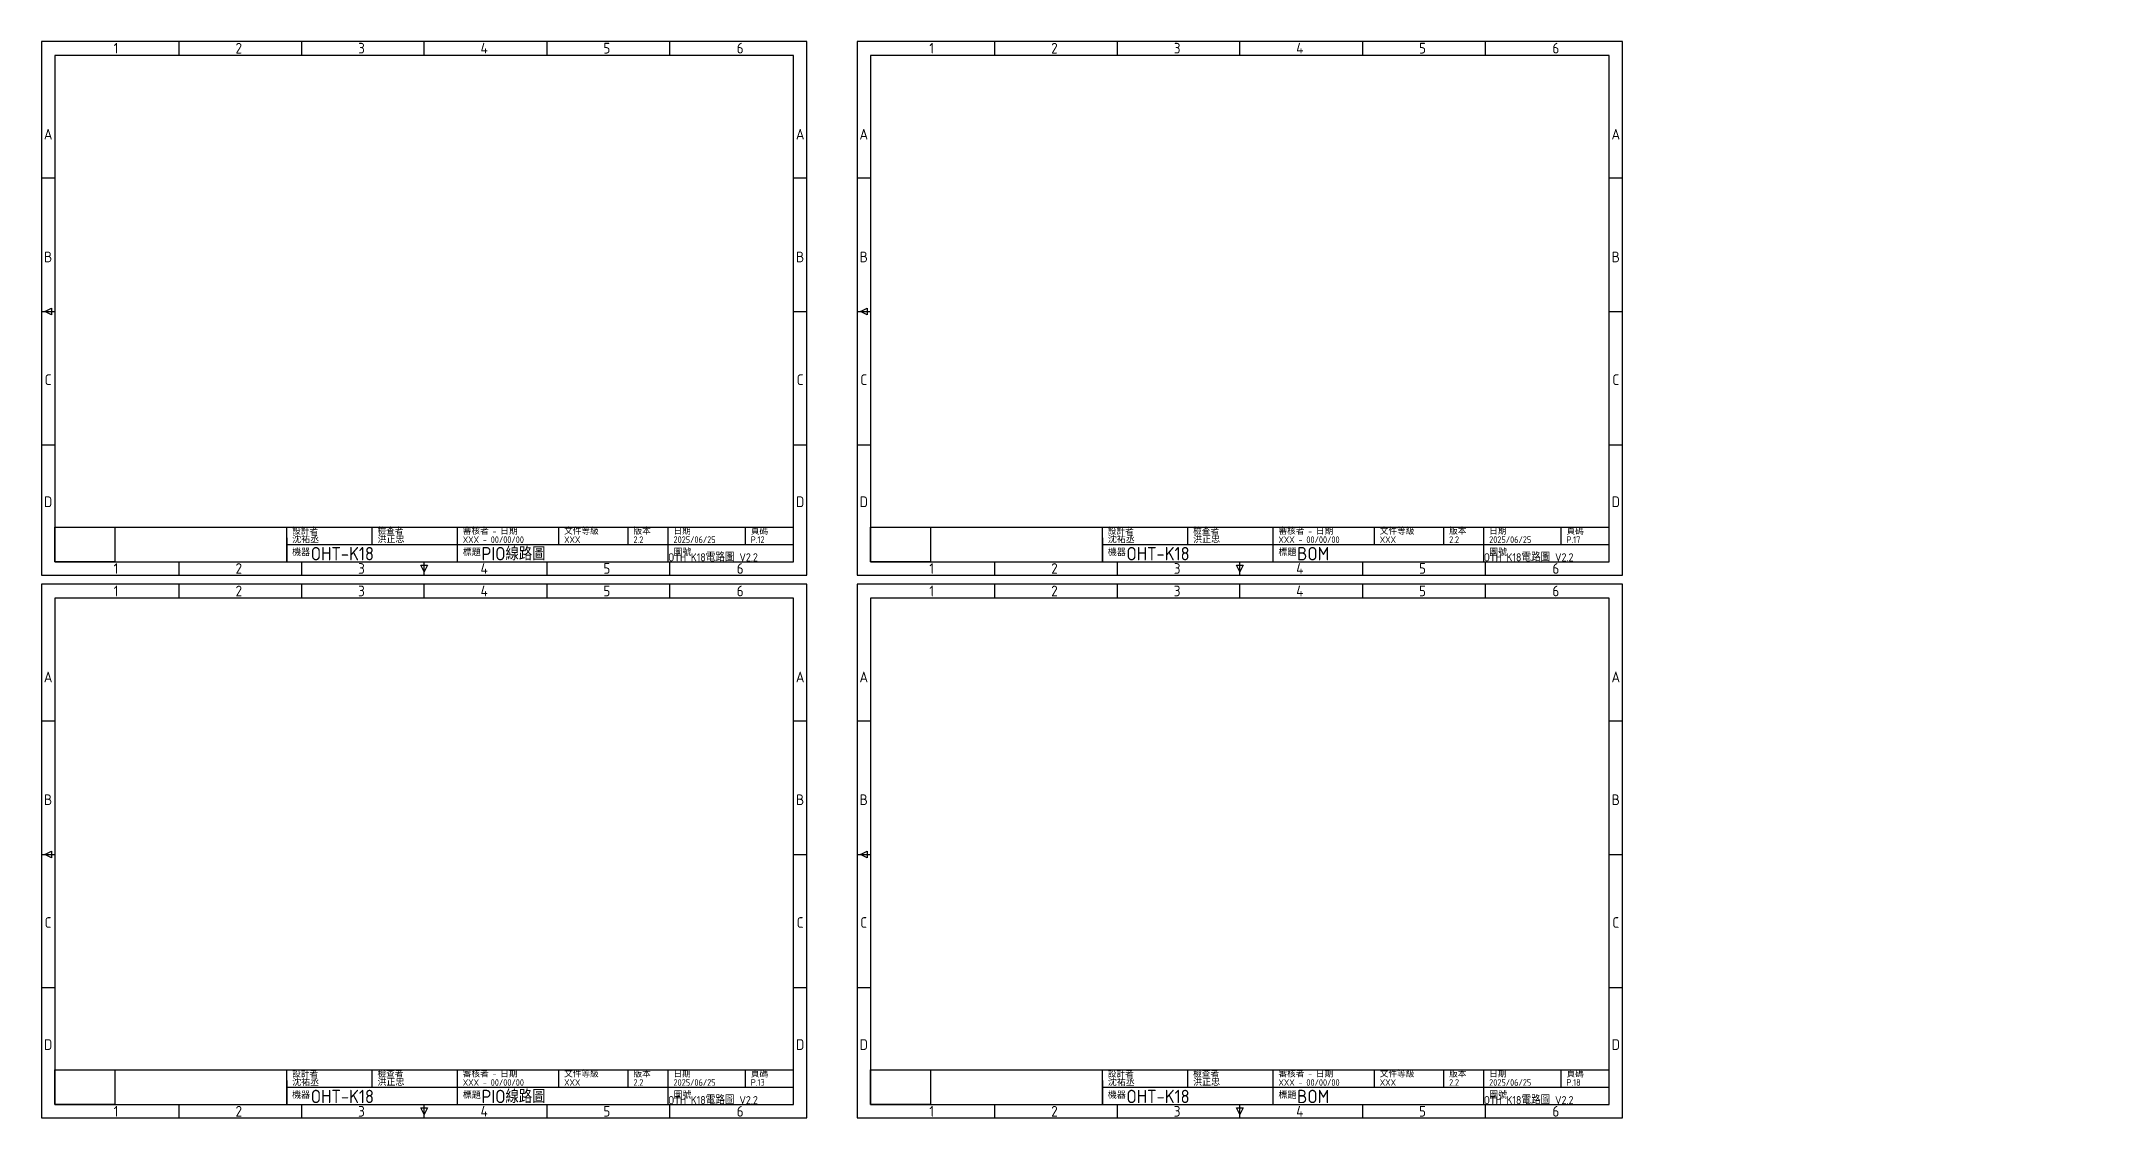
# Model space of a CAD drawing. Header units: millimetres. Extents: x -18 to 2429, y -1164 to 433.
# Drawn here: x 668.5 to 1057, y -365.3 to -162.8 of the extents above; entities that cross this region are included whole.
import ezdxf
from ezdxf.enums import TextEntityAlignment as Align

# ---------------------------------------------------------------- set-up
doc = ezdxf.new("R2010")
doc.units = ezdxf.units.MM
for name, color, linetype in [('商標', 7, 'Continuous'), ('圖框', 7, 'Continuous'), ('文字框', 7, 'Continuous')]:
    doc.layers.add(name, color=color, linetype=linetype)
doc.layers.add('視埠', color=1, linetype='Continuous', plot=False)
doc.styles.add('ISO Proportional', font='isocp.shx', dxfattribs={"bigfont": 'chineset.shx'})
picture_1 = doc.add_image_def('image1.jpg', size_in_pixel=(194, 112))

# ---------------------------------------------------------------- blocks, each defined once
blk = doc.blocks.new('A4橫式')
at = {"layer": '商標'}
for p, q in [((5, 18.25), (92, 18.25)), ((92, 14.25), (92, 5.25))]:
    blk.add_line(p, q, dxfattribs=at)
at = {"layer": '圖框'}
for p, q in [((51.5, 200.25), (51.5, 195.25)), ((97.5, 200.25), (97.5, 195.25)), ((143.5, 195.25), (143.5, 200.25)), ((189.5, 200.25), (189.5, 195.25)), ((235.5, 200.25), (235.5, 195.25)), ((5, 149), (0, 149)), ((287, 149), (282, 149)), ((0, 99), (5, 99)), ((1.25, 99), (3.75, 100.25)), ((3.75, 97.75), (1.25, 99)), ((3.75, 100.25), (3.75, 97.75)), ((282, 99), (287, 99)), ((5, 49), (0, 49)), ((287, 49), (282, 49)), ((51.5, 5.25), (51.5, 0.25)), ((97.5, 5.25), (97.5, 0.25)), ((142.25, 4), (144.75, 4)), ((143.5, 1.5), (142.25, 4)), ((143.5, 0.25), (143.5, 5.25)), ((144.75, 4), (143.5, 1.5)), ((189.5, 5.25), (189.5, 0.25)), ((235.5, 5.25), (235.5, 0.25))]:
    blk.add_line(p, q, dxfattribs=at)
blk.add_lwpolyline([(5, 195), (5, 5.25), (282, 5.25), (282, 195), (5, 195)], dxfattribs=at)
at = {"layer": '文字框', "color": 5}
for p, q in [((92, 18.25), (282, 18.25)), ((92, 5.25), (92, 18.25)), ((124, 11.75), (124, 18.25)), ((156, 11.75), (156, 18.25)), ((194, 11.75), (194, 18.25)), ((220, 11.75), (220, 18.25)), ((235, 11.75), (235, 18.25)), ((264, 11.75), (264, 18.25)), ((92, 11.75), (156, 11.75)), ((156, 5.25), (156, 11.75)), ((156, 11.75), (220, 11.75)), ((220, 11.75), (282, 11.75)), ((235, 5.25), (235, 11.75))]:
    blk.add_line(p, q, dxfattribs=at)
at = {"layer": '視埠'}
blk.add_lwpolyline([(287, 0.25), (287, 200.25), (0, 200.25), (0, 0.25)], close=True, dxfattribs=at)
at = {"layer": '圖框', "style": 'ISO Proportional'}
for s, p in [('1', (28, 197.75)), ('2', (74, 197.75)), ('3', (120, 197.75)), ('4', (166, 197.75)), ('5', (212, 197.75)), ('6', (262, 197.75)), ('A', (2.5, 165.5)), ('A', (284.5, 165.5)), ('B', (2.5, 119.5)), ('B', (284.5, 119.5)), ('C', (2.5, 73.5)), ('C', (284.5, 73.5)), ('D', (2.5, 27.75)), ('D', (284.5, 27.75)), ('1', (28, 2.75)), ('2', (74, 2.75)), ('3', (120, 2.75)), ('4', (166, 2.75)), ('5', (212, 2.75)), ('6', (262, 2.75))]:
    blk.add_text(s, height=4, dxfattribs=at).set_placement(p, align=Align.MIDDLE)
at = {"layer": '文字框', "style": 'ISO Proportional'}
for s, height, p in [('設計者', 2.4, (94, 16.66)), ('檢查者', 2.4, (126, 16.66)), ('審核者 - 日期', 2.4, (158, 16.66)), ('文件等級', 2.4, (196, 16.66)), ('版本', 2.4, (222, 16.66)), ('日期', 2.4, (237, 16.66)), ('頁碼', 2.4, (266, 16.66)), ('機器', 2.5, (94, 8.75)), ('標題', 2.5, (158, 8.75)), ('圖號', 2.5, (237, 8.75))]:
    blk.add_text(s, height=height, dxfattribs=at).set_placement(p, align=Align.MIDDLE_LEFT)
at = {"layer": '文字框', "style": 'ISO Proportional', "flags": 8}
for tag, p in [('DESIGNED_BY', (94, 13.78)), ('CHECKED_BY', (126, 13.78)), ('APPROVED_BY_DATE', (158, 13.78)), ('LEVELS', (196, 13.78)), ('EDITION', (222, 13.78)), ('DATE', (237, 13.78)), ('PAGE', (266, 13.78))]:
    blk.add_attdef(tag, text='', height=2.5, dxfattribs=at).set_placement(p, align=Align.MIDDLE_LEFT)
at = {"layer": '文字框', "color": 6, "style": 'ISO Proportional', "flags": 8}
for tag, height, p in [('MACHINE', 5, (101, 8.55)), ('TITLE', 5, (165, 8.55)), ('DRAWING_NUMBER', 3, (244, 8.55))]:
    blk.add_attdef(tag, text='', height=height, dxfattribs=at).set_placement(p, align=Align.MIDDLE_LEFT)
at = {"layer": '商標'}
image = blk.add_image(picture_1, insert=(5, 5.25), size_in_units=(22.52, 13), dxfattribs=at)
image.dxf.flags = 7

msp = doc.modelspace()

# ---------------------------------------------------------------- block references
at = {"linetype": 'ByBlock'}
ref = msp.add_blockref('A4橫式', (668.54, -262.89, -1334.74), dxfattribs=dict(at, xscale=0.5, yscale=0.5, zscale=0.5))
ref.add_attrib('EDITION', '2.2', dxfattribs={"layer": '文字框', "height": 1.25, "style": 'ISO Proportional'}).set_placement((779.54, -256.12, -1334.74), align=Align.MIDDLE_LEFT)
ref.add_attrib('TITLE', 'PIO線路圖', dxfattribs={"layer": '文字框', "color": 6, "height": 2.5, "style": 'ISO Proportional'}).set_placement((751.04, -258.74, -1334.74), align=Align.MIDDLE_LEFT)
ref.add_attrib('DATE', '2025/06/25', dxfattribs={"layer": '文字框', "height": 1.25, "style": 'ISO Proportional'}).set_placement((787.04, -256.12, -1334.74), align=Align.MIDDLE_LEFT)
ref.add_attrib('APPROVED_BY_DATE', 'XXX - 00/00/00', dxfattribs={"layer": '文字框', "height": 1.25, "style": 'ISO Proportional'}).set_placement((747.54, -256.12, -1334.74), align=Align.MIDDLE_LEFT)
ref.add_attrib('DESIGNED_BY', '沈祐丞', dxfattribs={"layer": '文字框', "height": 1.25, "style": 'ISO Proportional'}).set_placement((715.54, -256.12, -1334.74), align=Align.MIDDLE_LEFT)
ref.add_attrib('CHECKED_BY', '洪正忠', dxfattribs={"layer": '文字框', "height": 1.25, "style": 'ISO Proportional'}).set_placement((731.54, -256.12, -1334.74), align=Align.MIDDLE_LEFT)
ref.add_attrib('MACHINE', 'OHT-K18', dxfattribs={"layer": '文字框', "color": 6, "height": 2.5, "style": 'ISO Proportional'}).set_placement((719.04, -258.74, -1334.74), align=Align.MIDDLE_LEFT)
ref.add_attrib('LEVELS', 'XXX', dxfattribs={"layer": '文字框', "height": 1.25, "style": 'ISO Proportional'}).set_placement((766.54, -256.12, -1334.74), align=Align.MIDDLE_LEFT)
ref.add_attrib('DRAWING_NUMBER', 'OTH K18電路圖_V2.2', dxfattribs={"layer": '文字框', "color": 6, "height": 1.5, "style": 'ISO Proportional'}).set_placement((786.04, -259.42, -1290.28), align=Align.MIDDLE_LEFT)
ref.add_attrib('PAGE', 'P.12', dxfattribs={"layer": '文字框', "height": 1.25, "style": 'ISO Proportional'}).set_placement((801.54, -256.12, -1334.74), align=Align.MIDDLE_LEFT)
ref = msp.add_blockref('A4橫式', (821.47, -262.89, -1334.74), dxfattribs=dict(at, xscale=0.5, yscale=0.5, zscale=0.5))
ref.add_attrib('EDITION', '2.2', dxfattribs={"layer": '文字框', "height": 1.25, "style": 'ISO Proportional'}).set_placement((932.47, -256.12, -1334.74), align=Align.MIDDLE_LEFT)
ref.add_attrib('TITLE', 'BOM', dxfattribs={"layer": '文字框', "color": 6, "height": 2.5, "style": 'ISO Proportional'}).set_placement((903.97, -258.74, -1334.74), align=Align.MIDDLE_LEFT)
ref.add_attrib('DATE', '2025/06/25', dxfattribs={"layer": '文字框', "height": 1.25, "style": 'ISO Proportional'}).set_placement((939.97, -256.12, -1334.74), align=Align.MIDDLE_LEFT)
ref.add_attrib('APPROVED_BY_DATE', 'XXX - 00/00/00', dxfattribs={"layer": '文字框', "height": 1.25, "style": 'ISO Proportional'}).set_placement((900.47, -256.12, -1334.74), align=Align.MIDDLE_LEFT)
ref.add_attrib('DESIGNED_BY', '沈祐丞', dxfattribs={"layer": '文字框', "height": 1.25, "style": 'ISO Proportional'}).set_placement((868.47, -256.12, -1334.74), align=Align.MIDDLE_LEFT)
ref.add_attrib('CHECKED_BY', '洪正忠', dxfattribs={"layer": '文字框', "height": 1.25, "style": 'ISO Proportional'}).set_placement((884.47, -256.12, -1334.74), align=Align.MIDDLE_LEFT)
ref.add_attrib('MACHINE', 'OHT-K18', dxfattribs={"layer": '文字框', "color": 6, "height": 2.5, "style": 'ISO Proportional'}).set_placement((871.97, -258.74, -1334.74), align=Align.MIDDLE_LEFT)
ref.add_attrib('LEVELS', 'XXX', dxfattribs={"layer": '文字框', "height": 1.25, "style": 'ISO Proportional'}).set_placement((919.47, -256.12, -1334.74), align=Align.MIDDLE_LEFT)
ref.add_attrib('DRAWING_NUMBER', 'OTH K18電路圖_V2.2', dxfattribs={"layer": '文字框', "color": 6, "height": 1.5, "style": 'ISO Proportional'}).set_placement((938.97, -259.42, -1290.28), align=Align.MIDDLE_LEFT)
ref.add_attrib('PAGE', 'P.17', dxfattribs={"layer": '文字框', "height": 1.25, "style": 'ISO Proportional'}).set_placement((954.47, -256.12, -1334.74), align=Align.MIDDLE_LEFT)
ref = msp.add_blockref('A4橫式', (668.54, -364.6, -1334.74), dxfattribs=dict(at, xscale=0.5, yscale=0.5, zscale=0.5))
ref.add_attrib('EDITION', '2.2', dxfattribs={"layer": '文字框', "height": 1.25, "style": 'ISO Proportional'}).set_placement((779.54, -357.83, -1334.74), align=Align.MIDDLE_LEFT)
ref.add_attrib('TITLE', 'PIO線路圖', dxfattribs={"layer": '文字框', "color": 6, "height": 2.5, "style": 'ISO Proportional'}).set_placement((751.04, -360.45, -1334.74), align=Align.MIDDLE_LEFT)
ref.add_attrib('DATE', '2025/06/25', dxfattribs={"layer": '文字框', "height": 1.25, "style": 'ISO Proportional'}).set_placement((787.04, -357.83, -1334.74), align=Align.MIDDLE_LEFT)
ref.add_attrib('APPROVED_BY_DATE', 'XXX - 00/00/00', dxfattribs={"layer": '文字框', "height": 1.25, "style": 'ISO Proportional'}).set_placement((747.54, -357.83, -1334.74), align=Align.MIDDLE_LEFT)
ref.add_attrib('DESIGNED_BY', '沈祐丞', dxfattribs={"layer": '文字框', "height": 1.25, "style": 'ISO Proportional'}).set_placement((715.54, -357.83, -1334.74), align=Align.MIDDLE_LEFT)
ref.add_attrib('CHECKED_BY', '洪正忠', dxfattribs={"layer": '文字框', "height": 1.25, "style": 'ISO Proportional'}).set_placement((731.54, -357.83, -1334.74), align=Align.MIDDLE_LEFT)
ref.add_attrib('MACHINE', 'OHT-K18', dxfattribs={"layer": '文字框', "color": 6, "height": 2.5, "style": 'ISO Proportional'}).set_placement((719.04, -360.45, -1334.74), align=Align.MIDDLE_LEFT)
ref.add_attrib('LEVELS', 'XXX', dxfattribs={"layer": '文字框', "height": 1.25, "style": 'ISO Proportional'}).set_placement((766.54, -357.83, -1334.74), align=Align.MIDDLE_LEFT)
ref.add_attrib('DRAWING_NUMBER', 'OTH K18電路圖_V2.2', dxfattribs={"layer": '文字框', "color": 6, "height": 1.5, "style": 'ISO Proportional'}).set_placement((786.04, -361.13, -1290.28), align=Align.MIDDLE_LEFT)
ref.add_attrib('PAGE', 'P.13', dxfattribs={"layer": '文字框', "height": 1.25, "style": 'ISO Proportional'}).set_placement((801.54, -357.83, -1334.74), align=Align.MIDDLE_LEFT)
ref = msp.add_blockref('A4橫式', (821.47, -364.6, -1334.74), dxfattribs=dict(at, xscale=0.5, yscale=0.5, zscale=0.5))
ref.add_attrib('EDITION', '2.2', dxfattribs={"layer": '文字框', "height": 1.25, "style": 'ISO Proportional'}).set_placement((932.47, -357.83, -1334.74), align=Align.MIDDLE_LEFT)
ref.add_attrib('TITLE', 'BOM', dxfattribs={"layer": '文字框', "color": 6, "height": 2.5, "style": 'ISO Proportional'}).set_placement((903.97, -360.45, -1334.74), align=Align.MIDDLE_LEFT)
ref.add_attrib('DATE', '2025/06/25', dxfattribs={"layer": '文字框', "height": 1.25, "style": 'ISO Proportional'}).set_placement((939.97, -357.83, -1334.74), align=Align.MIDDLE_LEFT)
ref.add_attrib('APPROVED_BY_DATE', 'XXX - 00/00/00', dxfattribs={"layer": '文字框', "height": 1.25, "style": 'ISO Proportional'}).set_placement((900.47, -357.83, -1334.74), align=Align.MIDDLE_LEFT)
ref.add_attrib('DESIGNED_BY', '沈祐丞', dxfattribs={"layer": '文字框', "height": 1.25, "style": 'ISO Proportional'}).set_placement((868.47, -357.83, -1334.74), align=Align.MIDDLE_LEFT)
ref.add_attrib('CHECKED_BY', '洪正忠', dxfattribs={"layer": '文字框', "height": 1.25, "style": 'ISO Proportional'}).set_placement((884.47, -357.83, -1334.74), align=Align.MIDDLE_LEFT)
ref.add_attrib('MACHINE', 'OHT-K18', dxfattribs={"layer": '文字框', "color": 6, "height": 2.5, "style": 'ISO Proportional'}).set_placement((871.97, -360.45, -1334.74), align=Align.MIDDLE_LEFT)
ref.add_attrib('LEVELS', 'XXX', dxfattribs={"layer": '文字框', "height": 1.25, "style": 'ISO Proportional'}).set_placement((919.47, -357.83, -1334.74), align=Align.MIDDLE_LEFT)
ref.add_attrib('DRAWING_NUMBER', 'OTH K18電路圖_V2.2', dxfattribs={"layer": '文字框', "color": 6, "height": 1.5, "style": 'ISO Proportional'}).set_placement((938.97, -361.13, -1290.28), align=Align.MIDDLE_LEFT)
ref.add_attrib('PAGE', 'P.18', dxfattribs={"layer": '文字框', "height": 1.25, "style": 'ISO Proportional'}).set_placement((954.47, -357.83, -1334.74), align=Align.MIDDLE_LEFT)

doc.saveas('drawing.dxf')
